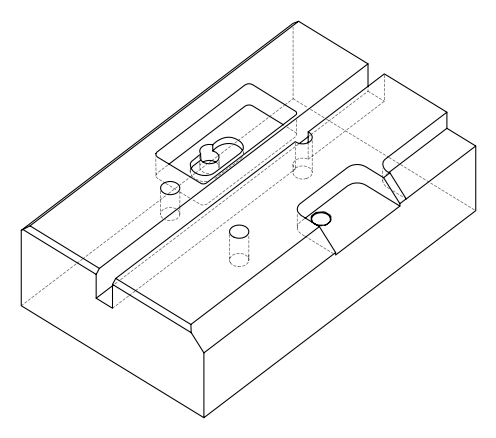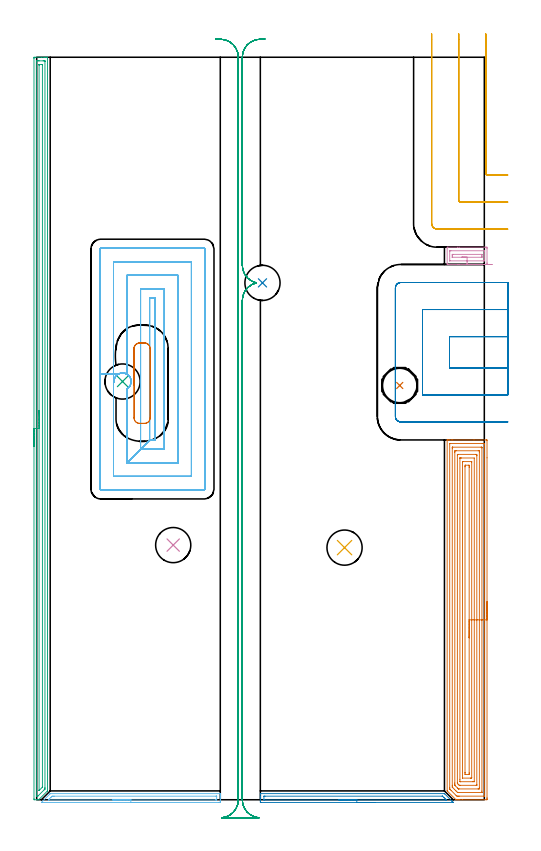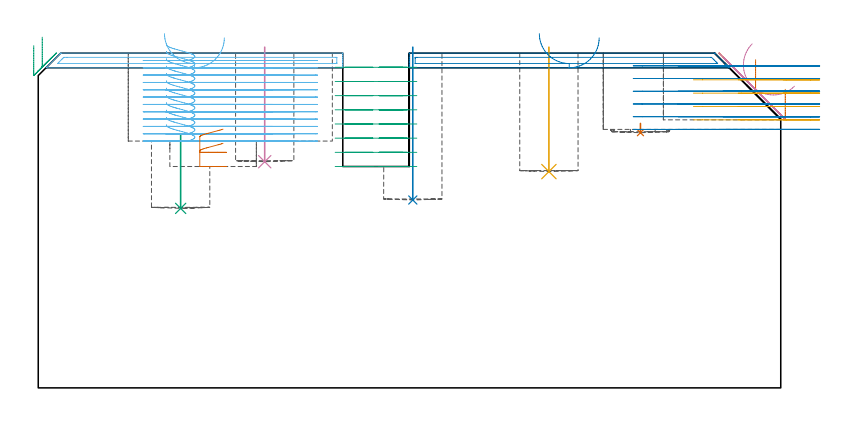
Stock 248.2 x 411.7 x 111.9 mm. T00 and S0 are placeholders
(PLAN: 15 operations, 4 tool changes, 89.7 min)
(1 INDEXABLE_INSERT_DRILL_BLIND_HOLE_FROM_SOLID | STEP1POCKET | NXT0302_010 | 0.02 min | 7864 mm3)
(2 INDEXABLE_INSERT_DRILL_BLIND_HOLE_FROM_SOLID_1 | STEP1POCKET_1 | NXT0302_010 | 0.21 min | 14572 mm3)
(3 INDEXABLE_INSERT_DRILL_BLIND_HOLE_FROM_SOLID_2 | STEP1POCKET_2 | NXT0302_010 | 0.11 min | 15408 mm3)
(4 INDEXABLE_INSERT_DRILL_BLIND_HOLE_FROM_SOLID_3 | STEP1POCKET_3 | NXT0302_010 | 0.15 min | 10755 mm3)
(5 INDEXABLE_INSERT_DRILL_BLIND_HOLE_FROM_SOLID_4 | STEP1POCKET_4 | NXT0302_010 | 0.17 min | 11741 mm3)
(6 AREA_MILL | FG_CHAMFER_SURFACE | UGT0205_001 | 1.73 min | 1257 mm3)
(7 AREA_MILL_1 | FG_CHAMFER_SURFACE_1 | UGT0205_001 | 13.12 min | 50694 mm3)
(8 AREA_MILL_2 | FG_CHAMFER_SURFACE_2 | UGT0205_001 | 1.86 min | 1287 mm3)
(9 AREA_MILL_3 | FG_CHAMFER_SURFACE_3 | UGT0205_001 | 10.05 min | 11511 mm3)
(10 AREA_MILL_4 | FG_CHAMFER_SURFACE_4 | UGT0205_001 | 0.93 min | 6292 mm3)
(11 MILL_CORNER_NOTCH_RECTANGULAR | CORNER_NOTCH_RECTANGULAR | UGT0201_094 | Follow Part, ap 5, ae 75% | 3.98 min | 89269 mm3)
(12 MILL_RECTANGULAR_POCKET | POCKET_RECTANGULAR_STRAIGHT | NXT0201_013 | Follow Part, ap 2.5, ae 75% | 34.26 min | 279262 mm3)
(13 MILL_RECTANGULAR_POCKET_1 | POCKET_RECTANGULAR_STRAIGHT_1 | UGT0201_094 | Follow Part, ap 5, ae 75% | 0.67 min | 12741 mm3)
(14 MILL_SLOT | SLOT_PARTIAL_RECTANGULAR | UGT0201_094 | Follow Part, ap 5, ae 75% | 7.59 min | 133775 mm3)
(15 MILL_RECTANGULAR_SLOT | SLOT_RECTANGULAR | UGT0201_094 | Follow Part, ap 5, ae 75% | 14.81 min | 341583 mm3)
(TOOL NXT0302_010 | Index. Insert Drill 19.5mm [880-D1950L25-05] | D19.5 PA176 FL98 Z2)
(TOOL UGT0205_001 | Chamfer Mill 20 x 3 x 45 deg. | D20 FL50 Z2)
(TOOL UGT0201_094 | End mill 20 mm | D20 FL38 Z4)
(TOOL NXT0201_013 | ENDMILL 10mm | D10 FL30 Z4)
(OP 1 INDEXABLE_INSERT_DRILL_BLIND_HOLE_FROM_SOLID)
G17 G21 G94 G90
T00 M6
G54
G17 G0 G90 X201.3 Y229.7 S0 M3
G43 Z121.9 H1
G94 G81 G98 Z85.3 F250. R88.4
G80
M5
M2
(OP 2 INDEXABLE_INSERT_DRILL_BLIND_HOLE_FROM_SOLID_1)
G17 G21 G94 G90
T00 M6
G54
G17 G0 G90 X125.2 Y286.6 S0 M3
G43 Z121.9 H1
G94 G81 G98 Z62.8 F250. R113.9
G80
M5
M2
(OP 3 INDEXABLE_INSERT_DRILL_BLIND_HOLE_FROM_SOLID_2)
G17 G21 G94 G90
T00 M6
G54
G17 G0 G90 X47.6 Y231.9 S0 M3
G43 Z121.9 H1
G94 G81 G98 Z60. F250. R84.5
G80
M5
M2
(OP 4 INDEXABLE_INSERT_DRILL_BLIND_HOLE_FROM_SOLID_3)
G17 G21 G94 G90
T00 M6
G54
G17 G0 G90 X75.7 Y141.2 S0 M3
G43 Z121.9 H1
G94 G81 G98 Z75.6 F250. R113.9
G80
M5
M2
(OP 5 INDEXABLE_INSERT_DRILL_BLIND_HOLE_FROM_SOLID_4)
G17 G21 G94 G90
T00 M6
G54
G17 G0 G90 X170.7 Y139.8 S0 M3
G43 Z121.9 H1
G94 G81 G98 Z72.3 F250. R113.9
G80
M5
M2
(OP 6 AREA_MILL)
G17 G21 G94 G90
T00 M6
G54
G17 G0 G90 X62.2 Y-1.5 S1061 M3
G43 Z121.9 H0
Z117.
G94 G1 X62.162 Z116.128 F250.
X62.048 Z115.263
X61.859 Z114.412
X61.597 Z113.58
X61.263 Z112.774
X60.86 Z112.
X60.392 Z111.264
X59.86 Z110.572
X59.271 Z109.929
X58.628 Z109.34
X57.936 Z108.808
X57.2 Z108.34
X56.426 Z107.937
X55.62 Z107.603
X54.788 Z107.341
X53.936 Z107.152
X53.072 Z107.038
X52.2 Z107.
X2.68
X2.619 Y-1.492 Z107.005
X2.703 Y-1.396 Z107.102
X7.264 Y3.164 Z111.664
X7.447 Y3.346 Z111.842
X7.505 Y3.396 Z111.889
X7.643 Y3.4 Z111.9
X101.658
X101.79 Y3.397 Z111.888
X101.797 Y3.314 Z111.806
X101.8 Y3.224 Z111.722
Y2.57 Z111.069
Y1.937 Z110.436
Y1.384 Z109.88
Y1.108 Z109.605
Y0.515 Z109.012
Y0.239 Z108.737
Y-0.354 Z108.141
Y-0.926 Z107.569
X101.795 Y-1.223 Z107.272
X101.79 Y-1.493 Z107.002
X101.495 Y-1.497 Z107.001
X101.213 Y-1.5 Z107.
X52.2
Y-0.086 Z108.414
X6.752 Y-0.085 Z108.415
X6.475 Y-0.084 Z108.416
X6.473 Y-0.083 Z108.417
X6.472 Y-0.081 Z108.419
X6.481 Y-0.071 Z108.429
X6.752 Y0.202 Z108.702
X6.91 Y0.361 Z108.861
X7.79 Y1.241 Z109.741
X7.935 Y1.384 Z109.884
X8.232 Y1.679 Z110.179
X8.534 Y1.977 Z110.477
X8.813 Y1.981 Z110.481
X9.425 Y1.985 Z110.485
X9.7
X99.431
X99.708 Y1.983 Z110.483
X99.769 Y1.979 Z110.479
X99.791 Y1.976 Z110.476
X99.793 Y1.965 Z110.465
X99.798 Y1.895 Z110.395
X99.799 Y0.156 Z108.656
X99.796 Y0.035 Z108.535
X99.79 Y-0.06 Z108.44
X99.787 Y-0.08 Z108.42
X99.776 Y-0.082 Z108.418
X99.739 Y-0.083 Z108.417
X99.431 Y-0.085 Z108.415
X99.156 Y-0.086 Z108.414
X52.2
X51.328 Z108.452
X50.464 Z108.566
X49.612 Z108.755
X48.78 Z109.017
X47.974 Z109.351
X47.2 Z109.754
X46.464 Z110.223
X45.772 Z110.754
X45.129 Z111.343
X44.54 Z111.986
X44.008 Z112.678
X43.54 Z113.414
X43.137 Z114.188
X42.803 Z114.994
X42.541 Z115.826
X42.352 Z116.678
X42.238 Z117.543
X42.2 Z118.414
G0 Z121.9
M5
M2
(OP 7 AREA_MILL_1)
G17 G21 G94 G90
T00 M6
G54
G17 G0 G90 X249.7 Y109.75 S1061 M3
G43 Z121.9 H0
Z99.8
G94 G1 Y109.712 Z98.928 F250.
Y109.598 Z98.063
Y109.409 Z97.212
Y109.147 Z96.38
Y108.813 Z95.574
Y108.41 Z94.8
Y107.942 Z94.064
Y107.41 Z93.372
Y106.821 Z92.729
Y106.178 Z92.14
Y105.486 Z91.608
Y104.75 Z91.14
Y103.976 Z90.737
Y103.17 Z90.403
Y102.338 Z90.141
Y101.487 Z89.952
Y100.622 Z89.838
Y99.75 Z89.8
Y1.039
X249.699 Y0.615 Z89.801
X249.695 Y0.151 Z89.803
X249.692 Y0.009 Z89.806
X249.237 Y0. Z90.26
X236.003 Z103.491
X234.571 Z104.926
X234.239 Z105.257
X233.574 Z105.925
X233.138 Z106.361
X232.498 Y0.01 Z107.001
X232.474 Y0.03 Z107.025
X232.332 Y0.168 Z107.167
X227.812 Y4.688 Z111.688
X227.604 Y4.905 Z111.889
X227.6 Y5.08 Z111.9
Y199.332
X227.603 Y199.493 Z111.888
X227.608 Y199.5 Z111.882
X227.948 Z111.551
X228.281 Z111.218
X228.945 Z110.55
X230.159 Z109.337
X230.71 Z108.785
X242.483 Z97.015
X249.237 Z90.26
X249.515 Y199.497 Z89.983
X249.692 Y199.49 Z89.806
X249.699 Y199.311 Z89.799
X249.7 Y189.591 Z89.8
Y99.75
X248.286 Z91.214
X248.285 Y2.092 Z91.215
X248.284 Y2.041 Z91.216
X248.282 Y2.017 Z91.218
X248.28 Y2.012 Z91.22
X248.264 Y2.009 Z91.236
X247.867 Y2.001 Z91.633
X234.239 Y2. Z105.261
X233.752 Y2.001 Z105.748
X233.356 Y2.005 Z106.144
X232.963 Y2.01 Z106.537
X232.551 Y2.401 Z106.949
X229.827 Y5.122 Z109.673
X229.405 Y5.546 Z110.095
X229.192 Y5.76 Z110.308
X229.086 Y5.87 Z110.414
X229.035 Y5.927 Z110.465
X229.021 Y5.951 Z110.479
X229.02 Y5.973 Z110.48
X229.014 Y6.796 Z110.486
Y6.866
X229.015 Y197.408 Z110.485
X229.016 Y197.459 Z110.484
X229.018 Y197.483 Z110.482
X229.02 Y197.488 Z110.48
X229.036 Y197.491 Z110.464
X229.433 Y197.499 Z110.067
X247.077 Y197.5 Z92.423
X247.473 Y197.499 Z92.027
X247.962 Y197.497 Z91.538
X248.18 Y197.49 Z91.32
X248.279 Y197.474 Z91.221
X248.285 Y197.17 Z91.215
Y197.099
X248.286 Y99.75 Z91.214
X246.872 Z92.628
X246.871 Y4.796 Z92.629
X246.869 Y4.187 Z92.631
X246.866 Y4.046 Z92.634
X246.865 Y4.018 Z92.635
X246.836 Y4.01 Z92.664
X246.772 Y4.003 Z92.728
X246.59 Y4.001 Z92.91
X234.239 Y4. Z105.261
X233.54 Y4.002 Z105.96
X233.449 Y4.006 Z106.051
X233.405 Y4.01 Z106.095
X233.356 Y4.052 Z106.144
X233.214 Y4.187 Z106.286
X232.474 Y4.925 Z107.026
X231.592 Y5.807 Z107.908
X230.71 Y6.69 Z108.79
X230.535 Y6.866 Z108.965
X230.476 Y6.932 Z109.024
X230.435 Y6.978 Z109.065
X230.434 Y7.01 Z109.066
X230.431 Y7.149 Z109.069
X230.429 Y7.76 Z109.071
X230.428 Y8.044 Z109.072
X230.429 Y194.704 Z109.071
X230.431 Y195.313 Z109.069
X230.434 Y195.454 Z109.066
X230.435 Y195.482 Z109.065
X230.464 Y195.49 Z109.036
X230.528 Y195.497 Z108.972
X230.71 Y195.499 Z108.79
X246.407 Z93.093
X246.59 Y195.495 Z92.91
X246.775 Y195.49 Z92.725
X246.865 Y195.475 Z92.635
X246.868 Y195.407 Z92.632
X246.87 Y195.313 Z92.63
X246.871 Y195.029 Z92.629
X246.872 Y99.75 Z92.628
X245.457 Z94.043
Y6.866
X245.454 Y6.23 Z94.046
X245.451 Y6.024 Z94.049
X245.254 Y6.01 Z94.246
X244.826 Y6. Z94.674
X244.8 Z94.701
X234.212 Z105.288
X233.998 Y6.005 Z105.502
X233.892 Y6.01 Z105.608
X233.828 Y6.033 Z105.672
X233.724 Y6.132 Z105.776
X233.356 Y6.493 Z106.144
X232.09 Y7.76 Z107.41
X231.96 Y7.894 Z107.54
X231.86 Y8.001 Z107.64
X231.85 Y8.08 Z107.65
X231.844 Y8.397 Z107.656
X231.843 Y8.653 Z107.657
Y9.292
Y192.634
X231.846 Y193.27 Z107.654
X231.85 Y193.476 Z107.65
X232.046 Y193.49 Z107.454
X232.474 Y193.5 Z107.026
X232.501 Z106.999
X244.852 Z94.648
X245.258 Y193.493 Z94.242
X245.451 Y193.487 Z94.049
X245.453 Y193.376 Z94.047
X245.457 Y192.888 Z94.043
Y99.75
X244.043 Z95.457
Y8.451
X244.042 Y8.25 Z95.458
X244.039 Y8.115 Z95.461
X244.036 Y8.015 Z95.464
X244.023 Y8.01 Z95.477
X243.944 Y8.006 Z95.556
X243.705 Y8.001 Z95.795
X234.883 Y8. Z104.617
X234.561 Y8.003 Z104.939
X234.4 Y8.007 Z105.1
X234.321 Y8.01 Z105.179
X234.239 Y8.071 Z105.261
X233.647 Y8.653 Z105.853
X233.356 Y8.945 Z106.144
X233.285 Y9.022 Z106.215
X233.27 Y9.04 Z106.23
X233.264 Y9.11 Z106.236
X233.26 Y9.244 Z106.24
X233.257 Y9.445 Z106.243
Y9.546
Y191.049
X233.258 Y191.25 Z106.242
X233.261 Y191.385 Z106.239
X233.264 Y191.485 Z106.236
X233.277 Y191.49 Z106.223
X233.356 Y191.494 Z106.144
X233.595 Y191.499 Z105.905
X243.3 Z96.2
X243.944 Y191.492 Z95.556
X244.029 Y191.49 Z95.471
X244.038 Y191.149 Z95.462
X244.042 Y190.948 Z95.458
X244.043 Y190.847 Z95.457
Y190.747
Y99.75
X242.629 Z96.871
Y10.211
X242.628 Y10.097 Z96.872
X242.625 Y10.041 Z96.875
X242.623 Y10.019 Z96.877
X242.606 Y10.007 Z96.894
X242.179 Y10.003 Z97.321
X241.73 Y10. Z97.77
X234.976 Y10.001 Z104.524
X234.861 Y10.003 Z104.639
X234.784 Y10.009 Z104.716
X234.745 Y10.015 Z104.755
X234.722 Y10.038 Z104.778
X234.678 Y10.09 Z104.822
X234.675 Y10.166 Z104.825
X234.672 Y10.287 Z104.828
X234.671 Y11.332 Z104.829
Y189.289
X234.672 Y189.403 Z104.828
X234.675 Y189.459 Z104.825
X234.677 Y189.481 Z104.823
X234.694 Y189.493 Z104.806
X235.121 Y189.497 Z104.379
X235.57 Y189.5 Z103.93
X242.629 Y189.499 Z96.871
Y99.75
X241.215 Z98.285
X241.214 Y12.309 Z98.286
X241.213 Y12.225 Z98.287
X241.208 Y12.032 Z98.292
X240.859 Y12.01 Z98.641
X240.636 Y12.001 Z98.864
X236.141 Z103.359
X236.119 Y12.004 Z103.381
X236.101 Y12.009 Z103.399
X236.092 Y12.041 Z103.408
X236.087 Y12.141 Z103.413
X236.086 Y12.225 Z103.414
Y187.191
X236.087 Y187.275 Z103.413
X236.092 Y187.468 Z103.408
X236.441 Y187.49 Z103.059
X236.664 Y187.499 Z102.836
X241.159 Z98.341
X241.181 Y187.496 Z98.319
X241.199 Y187.491 Z98.301
X241.208 Y187.459 Z98.292
X241.213 Y187.36 Z98.287
X241.214 Y187.275 Z98.286
X241.215 Y99.75 Z98.285
X239.801 Z99.699
X239.8 Y14.904 Z99.7
X239.799 Y14.634 Z99.701
X239.793 Y14.011 Z99.707
X239.543 Y14. Z99.957
X239.532 Z99.968
X237.768 Z101.732
X237.507 Y14.011 Z101.993
X237.502 Y14.28 Z101.998
X237.5 Y14.904 Z102.
Y15.176
Y184.596
X237.501 Y184.866 Z101.999
X237.507 Y185.489 Z101.993
X237.757 Y185.5 Z101.743
X237.768 Z101.732
X239.532 Z99.968
X239.793 Y185.489 Z99.707
X239.798 Y185.22 Z99.702
X239.8 Y184.596 Z99.7
Y184.324
X239.801 Y99.75 Z99.699
Y98.878 Z99.738
Y98.014 Z99.851
Y97.162 Z100.04
Y96.33 Z100.303
Y95.524 Z100.636
Y94.75 Z101.039
Y94.014 Z101.508
Y93.322 Z102.039
Y92.679 Z102.628
Y92.09 Z103.272
Y91.558 Z103.964
Y91.09 Z104.699
Y90.687 Z105.473
Y90.353 Z106.279
Y90.091 Z107.111
Y89.902 Z107.963
Y89.788 Z108.828
Y89.75 Z109.699
G0 Z121.9
M5
M2
(OP 8 AREA_MILL_2)
G17 G21 G94 G90
T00 M6
G54
G17 G0 G90 X187.5 Y-1.5 S1061 M3
G43 Z121.9 H0
Z117.
G94 G1 X187.462 Z116.128 F250.
X187.348 Z115.263
X187.159 Z114.412
X186.897 Z113.58
X186.563 Z112.774
X186.16 Z112.
X185.692 Z111.264
X185.16 Z110.572
X184.571 Z109.929
X183.928 Z109.34
X183.236 Z108.808
X182.5 Z108.34
X181.726 Z107.937
X180.92 Z107.603
X180.088 Z107.341
X179.236 Z107.152
X178.372 Z107.038
X177.5 Z107.
X124.566
X124.285 Y-1.497 Z107.001
X124.01 Y-1.493 Z107.002
X124. Y-1.223 Z107.272
Y-0.907 Z107.588
Y-0.354 Z108.14
Y0.278 Z108.776
Y0.515 Z109.012
Y1.148 Z109.644
Y1.384 Z109.88
Y1.858 Z110.357
Y3.249 Z111.747
X124.003 Y3.326 Z111.819
X124.01 Y3.397 Z111.889
X124.121 Y3.4 Z111.9
X225.986
X226.095 Y3.396 Z111.889
X226.141 Y3.358 Z111.853
X226.291 Y3.21 Z111.709
X229.856 Y-0.354 Z108.142
X229.989 Y-0.488 Z108.01
X230.151 Y-0.65 Z107.848
X230.29 Y-0.788 Z107.708
X230.434 Y-0.933 Z107.565
X230.576 Y-1.075 Z107.423
X230.725 Y-1.223 Z107.273
X230.879 Y-1.379 Z107.118
X230.986 Y-1.491 Z107.005
X230.937 Y-1.497 Z107.003
X230.879 Y-1.499 Z107.001
X230.755 Y-1.5 Z107.
X177.5
Y-0.086 Z108.414
X126.345 Y-0.085 Z108.415
X126.068 Y-0.083 Z108.417
X126.023 Y-0.079 Z108.421
X126.009 Y-0.076 Z108.424
X126.007 Y-0.069 Z108.431
X126.001 Y-0.018 Z108.482
X126. Y1.722 Z110.222
X126.002 Y1.834 Z110.334
X126.006 Y1.924 Z110.424
X126.01 Y1.978 Z110.478
X126.039 Y1.979 Z110.479
X126.345 Y1.983 Z110.483
X126.62 Y1.985 Z110.485
X224.788
X224.942 Y1.984 Z110.484
X225.018 Y1.981 Z110.481
X225.053 Y1.979 Z110.479
X225.096 Y1.944 Z110.444
X225.664 Y1.384 Z109.884
X225.986 Y1.065 Z109.565
X226.534 Y0.515 Z109.015
X226.875 Y0.173 Z108.673
X227.103 Y-0.064 Z108.436
X227.114 Y-0.08 Z108.42
X227.093 Y-0.081 Z108.419
X227.021 Y-0.084 Z108.416
X226.875 Y-0.085 Z108.415
X226.601 Y-0.086 Z108.414
X177.5
X176.628 Z108.452
X175.764 Z108.566
X174.912 Z108.755
X174.08 Z109.017
X173.274 Z109.351
X172.5 Z109.754
X171.764 Z110.223
X171.072 Z110.754
X170.429 Z111.343
X169.84 Z111.986
X169.308 Z112.678
X168.84 Z113.414
X168.437 Z114.188
X168.103 Z114.994
X167.841 Z115.826
X167.652 Z116.678
X167.538 Z117.543
X167.5 Z118.414
G0 Z121.9
M5
M2
(OP 9 AREA_MILL_3)
G17 G21 G94 G90
T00 M6
G54
G17 G0 G90 X-1.5 Y195.85 S1061 M3
G43 Z121.9 H0
Z114.4
G94 G1 Y195.888 Z113.528 F250.
Y196.002 Z112.664
Y196.191 Z111.812
Y196.453 Z110.98
Y196.787 Z110.174
Y197.19 Z109.4
Y197.658 Z108.664
Y198.19 Z107.972
Y198.779 Z107.329
Y199.422 Z106.74
Y200.114 Z106.208
Y200.85 Z105.74
Y201.624 Z105.337
Y202.43 Z105.003
Y203.262 Z104.741
Y204.114 Z104.552
Y204.978 Z104.438
Y205.85 Z104.4
X-1.499 Y411.07 Z104.401
X-1.494 Y411.686 Z104.404
X-1.492 Y411.693 Z104.406
X-0.878 Y411.7 Z105.019
X2.697 Z108.592
X4.119 Z110.015
X4.484 Z110.379
X5.215 Z111.115
X5.491 Z111.391
X5.931 Y411.693 Z111.823
X6.004 Y411.69 Z111.895
X6. Y411.522 Z111.9
Y5.101
X5.998 Y4.906 Z111.887
X5.87 Y4.769 Z111.769
X1.207 Y0.107 Z107.106
X1.131 Y0.034 Z107.03
X1.091 Y0.002 Z106.988
X0.808 Y0. Z106.707
X0.016 Z105.91
X-1.243 Z104.654
X-1.491 Y0.002 Z104.405
X-1.5 Y0.494 Z104.4
Y205.85
X-0.086 Z105.814
X-0.085 Y409.383 Z105.815
X-0.083 Y409.485 Z105.817
X-0.079 Y409.679 Z105.821
X0.016 Y409.69 Z105.916
X0.494 Y409.698 Z106.394
X0.91 Y409.699 Z106.81
X1.385 Y409.7 Z107.285
X3.59 Z109.49
X4.066 Z109.966
X4.484 Y409.696 Z110.384
X4.543 Y409.694 Z110.443
X4.574 Y409.691 Z110.474
X4.579 Y409.586 Z110.479
X4.584 Y409.383 Z110.484
X4.585 Y409.282 Z110.485
Y6.788
X4.58 Y5.995 Z110.48
X4.579 Y5.949 Z110.479
X4.559 Y5.92 Z110.459
X4.484 Y5.84 Z110.384
X4.117 Y5.468 Z110.017
X0.989 Y2.339 Z106.889
X0.91 Y2.262 Z106.81
X0.662 Y2.024 Z106.562
X0.425 Y2.009 Z106.325
X0.016 Y2.005 Z105.916
X-0.043 Y2.006 Z105.857
X-0.074 Y2.009 Z105.826
X-0.079 Y2.114 Z105.821
X-0.084 Y2.317 Z105.816
X-0.085 Y2.418 Z105.815
X-0.086 Y205.85 Z105.814
X1.328 Z107.228
X1.329 Y407.074 Z107.229
X1.33 Y407.493 Z107.23
X1.331 Y407.612 Z107.231
X1.334 Y407.67 Z107.234
X1.337 Y407.69 Z107.237
X1.39 Y407.693 Z107.29
X1.598 Y407.699 Z107.498
X2.903 Z108.803
X3.041 Y407.696 Z108.941
X3.15 Y407.69 Z109.05
X3.166 Y407.685 Z109.066
X3.168 Y407.678 Z109.068
X3.17 Y407.651 Z109.07
X3.171 Y407.493 Z109.071
Y7.309
X3.169 Y7.099 Z109.069
X3.165 Y6.996 Z109.065
X3.163 Y6.974 Z109.063
X3.143 Y6.95 Z109.043
X3.089 Y6.889 Z108.989
X1.552 Y5.352 Z107.452
X1.372 Y5.174 Z107.272
X1.339 Y5.144 Z107.239
X1.334 Y5.142 Z107.234
X1.332 Y5.143 Z107.232
X1.33 Y5.173 Z107.23
X1.328 Y5.387 Z107.228
Y205.85
Y206.722 Z107.266
Y207.586 Z107.38
Y208.438 Z107.569
Y209.27 Z107.832
Y210.076 Z108.165
Y210.85 Z108.568
Y211.586 Z109.037
Y212.278 Z109.568
Y212.921 Z110.157
Y213.51 Z110.801
Y214.042 Z111.493
Y214.51 Z112.228
Y214.913 Z113.002
Y215.247 Z113.808
Y215.509 Z114.64
Y215.698 Z115.492
Y215.812 Z116.357
Y215.85 Z117.228
G0 Z121.9
M5
M2
(OP 10 AREA_MILL_4)
G17 G21 G94 G90
T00 M6
G54
G17 G0 G90 X252.792 Y296.8 S1061 M3
G43 Z121.9 H0
Z100.845
G94 G1 X252.149 Z100.255 F250.
X251.457 Z99.724
X250.721 Z99.256
X249.947 Z98.853
X249.141 Z98.519
X248.309 Z98.257
X247.458 Z98.068
X246.593 Z97.954
X245.721 Z97.916
X244.85 Z97.954
X243.985 Z98.068
X243.133 Z98.257
X242.301 Z98.519
X241.495 Z98.853
X240.721 Z99.256
X239.985 Z99.724
X239.293 Z100.255
X238.65 Z100.845
X234.239 Z105.255
X233.419 Z106.081
X228.03 Z111.47
X227.607 Y296.81 Z111.893
X227.6 Y297.208 Z111.9
Y305.992
X227.607 Y306.39 Z111.893
X228.03 Y306.4 Z111.47
X233.419 Z106.081
X234.239 Z105.255
X248.827 Z90.668
X249.237 Y306.398 Z90.258
X249.69 Y306.394 Z89.805
X249.698 Y305.992 Z89.802
X249.7 Y305.531 Z89.8
Y297.626
X249.698 Y297.208 Z89.802
X249.69 Y296.806 Z89.805
X249.237 Y296.8 Z90.258
X238.65 Z100.845
X238.652 Y297.206 Z100.848
Y297.207
X238.65 Y298.8 Z100.85
X229.055 Y298.801 Z110.445
X229.045 Y298.803 Z110.455
X229.021 Y298.814 Z110.479
X229.016 Y298.895 Z110.484
X229.015 Y298.965 Z110.485
Y304.235
X229.017 Y304.336 Z110.483
X229.021 Y304.377 Z110.48
X229.165 Y304.39 Z110.335
X229.496 Y304.399 Z110.004
X229.662 Y304.4 Z109.838
X248.245 Y304.399 Z91.255
X248.255 Y304.397 Z91.245
X248.279 Y304.386 Z91.221
X248.284 Y304.305 Z91.216
X248.286 Y304.235 Z91.214
X248.285 Y298.965 Z91.215
X248.283 Y298.864 Z91.217
X248.28 Y298.823 Z91.22
X248.135 Y298.81 Z91.365
X247.804 Y298.801 Z91.696
X247.638 Y298.8 Z91.862
X238.65 Z100.85
Y300.8
X230.631 Z108.869
X230.507 Y300.802 Z108.993
X230.445 Y300.806 Z109.055
X230.435 Y300.81 Z109.065
X230.432 Y300.814 Z109.068
X230.43 Y300.831 Z109.07
X230.429 Y300.875 Z109.071
Y301.001
Y301.6
Y301.879
X230.432 Y302.16 Z109.068
X230.435 Y302.345 Z109.065
X230.44 Y302.391 Z109.06
X230.459 Y302.394 Z109.041
X230.509 Y302.396 Z108.991
X230.71 Y302.399 Z108.79
X230.788 Y302.4 Z108.712
X246.669 Z92.831
X246.793 Y302.398 Z92.707
X246.855 Y302.394 Z92.645
X246.865 Y302.39 Z92.635
X246.868 Y302.385 Z92.632
X246.87 Y302.368 Z92.63
X246.871 Y302.325 Z92.629
X246.872 Y302.198 Z92.628
X246.871 Y301.6 Z92.629
Y301.321
X246.868 Y301.04 Z92.632
X246.865 Y300.854 Z92.635
X246.86 Y300.809 Z92.64
X246.841 Y300.806 Z92.659
X246.791 Y300.804 Z92.709
X246.59 Y300.8 Z92.91
X246.512 Z92.988
X238.65 Z100.85
X238.061 Z101.493
X237.53 Z102.185
X237.061 Z102.921
X236.658 Z103.695
X236.324 Z104.501
X236.062 Z105.333
X235.873 Z106.185
X235.759 Z107.05
X235.721 Z107.921
X235.759 Z108.793
X235.873 Z109.658
X236.062 Z110.509
X236.324 Z111.341
X236.658 Z112.147
X237.061 Z112.921
X237.53 Z113.657
X238.061 Z114.349
X238.65 Z114.992
G0 Z121.9
M5
M2
(OP 11 MILL_CORNER_NOTCH_RECTANGULAR)
G17 G21 G94 G90
T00 M6
G54
G17 G0 G90 X249. Y424.668 S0 M3
G43 Z121.9 H0
Z107.44
G94 G1 Y421.668 F250.
Y347.395 F500.
G3 X249.995 Y346.4 R1.
G1 X258.2
X261.2 F250.
G0 Z121.9
X234. Y424.7
Z107.44
G1 Y421.7
Y332.395 F500.
G3 X234.995 Y331.4 R1.
G1 X258.2
X261.2 F250.
G0 Z121.9
X219. Y424.7
Z107.44
G1 Y421.7
Y319.5 F500.
G3 X222.1 Y316.4 R3.1
G1 X258.2
X261.2 F250.
G0 Z121.9
X249. Y424.668
Z102.98
G1 Y421.668
Y347.395 F500.
G3 X249.995 Y346.4 R1.
G1 X258.2
X261.2 F250.
G0 Z121.9
X234. Y424.7
Z102.98
G1 Y421.7
Y332.395 F500.
G3 X234.995 Y331.4 R1.
G1 X258.2
X261.2 F250.
G0 Z121.9
X219. Y424.7
Z102.98
G1 Y421.7
Y319.5 F500.
G3 X222.1 Y316.4 R3.1
G1 X258.2
X261.2 F250.
G0 Z121.9
X249. Y424.668
Z98.52
G1 Y421.668
Y347.395 F500.
G3 X249.995 Y346.4 R1.
G1 X258.2
X261.2 F250.
G0 Z121.9
X234. Y424.7
Z98.52
G1 Y421.7
Y332.395 F500.
G3 X234.995 Y331.4 R1.
G1 X258.2
X261.2 F250.
G0 Z121.9
X219. Y424.7
Z98.52
G1 Y421.7
Y319.5 F500.
G3 X222.1 Y316.4 R3.1
G1 X258.2
X261.2 F250.
G0 Z121.9
X249. Y424.668
Z94.06
G1 Y421.668
Y347.395 F500.
G3 X249.995 Y346.4 R1.
G1 X258.2
X261.2 F250.
G0 Z121.9
X234. Y424.7
Z94.06
G1 Y421.7
Y332.395 F500.
G3 X234.995 Y331.4 R1.
G1 X258.2
X261.2 F250.
G0 Z121.9
X219. Y424.7
Z94.06
G1 Y421.7
Y319.5 F500.
G3 X222.1 Y316.4 R3.1
G1 X258.2
X261.2 F250.
G0 Z121.9
X249. Y424.668
Z89.6
G1 Y421.668
Y347.395 F500.
G3 X249.995 Y346.4 R1.
G1 X258.2
X261.2 F250.
G0 Z121.9
X234. Y424.7
Z89.6
G1 Y421.7
Y332.395 F500.
G3 X234.995 Y331.4 R1.
G1 X258.2
X261.2 F250.
G0 Z121.9
X219. Y424.7
Z89.6
G1 Y421.7
Y319.5 F500.
G3 X222.1 Y316.4 R3.1
G1 X258.2
X261.2 F250.
G0 Z121.9
M5
M2
(OP 12 MILL_RECTANGULAR_POCKET)
G17 G21 G94 G90
T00 M6
G54
G17 G0 G90 X42.9 Y231.291 S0 M3
G43 Z121.9 H0
Z114.9
G94 G1 X42.849 Y231.862 Z114.746 F250.
X42.911 Y232.658 Z114.532
X43.105 Y233.433 Z114.318
X43.425 Y234.165 Z114.104
X43.863 Y234.833 Z113.89
X44.405 Y235.419 Z113.676
X45.038 Y235.906 Z113.462
X45.308 Y236.056 Z113.38
X45.579 Y236.205 Z113.297
X46.388 Y236.496 Z113.066
X47.236 Y236.638 Z112.836
X48.096 Y236.625 Z112.605
X48.94 Y236.458 Z112.375
X49.74 Y236.141 Z112.145
X50.47 Y235.687 Z111.914
X51.107 Y235.109 Z111.684
X51.301 Y234.868 Z111.601
X51.642 Y234.391 Z111.444
X51.681 Y234.327 Z111.424
X51.838 Y234.06 Z111.341
X52.154 Y233.256 Z111.109
X52.321 Y232.409 Z110.878
X52.334 Y231.545 Z110.646
X52.192 Y230.693 Z110.415
X51.9 Y229.881 Z110.184
X51.467 Y229.133 Z109.952
X51.272 Y228.892 Z109.869
X51.076 Y228.654 Z109.786
X50.735 Y228.326 Z109.659
X50.363 Y228.033 Z109.533
X50.1 Y227.871 Z109.45
Y186.8 F500.
X62.6 Y199.3
X65.8
Y278.3
X62.6
Y199.3
X57.6 Y194.3
X70.8
Y283.3
X57.6
Y194.3
X50.1 Y186.8
X78.3
Y290.8
X50.1
Y235.928
G3 X45.308 Y236.056 R4.76
X45.092 Y235.928 R4.768
G1 X42.6
Y179.3
X85.8
Y298.3
X42.6
Y235.928
X35.1
Y172.3
G3 X35.6 Y171.8 R0.5
G1 X92.8
G3 X93.3 Y172.3 R0.5
G1 Y305.3
G3 X92.8 Y305.8 R0.5
G1 X35.6
G3 X35.1 Y305.3 R0.5
G1 Y235.928
Y234.928
G0 X42.9 Y231.291 Z112.45
G1 X42.849 Y231.862 Z112.296 F250.
X42.911 Y232.658 Z112.082
X43.105 Y233.433 Z111.868
X43.425 Y234.165 Z111.654
X43.863 Y234.833 Z111.44
X44.405 Y235.419 Z111.226
X45.038 Y235.906 Z111.012
X45.308 Y236.056 Z110.93
X45.579 Y236.205 Z110.847
X46.388 Y236.496 Z110.616
X47.236 Y236.638 Z110.386
X48.096 Y236.625 Z110.155
X48.94 Y236.458 Z109.925
X49.74 Y236.141 Z109.695
X50.47 Y235.687 Z109.464
X51.107 Y235.109 Z109.234
X51.301 Y234.868 Z109.151
X51.642 Y234.391 Z108.994
X51.681 Y234.327 Z108.974
X51.838 Y234.06 Z108.891
X52.154 Y233.256 Z108.659
X52.321 Y232.409 Z108.428
X52.334 Y231.545 Z108.196
X52.192 Y230.693 Z107.965
X51.9 Y229.881 Z107.734
X51.467 Y229.133 Z107.502
X51.272 Y228.892 Z107.419
X51.076 Y228.654 Z107.336
X50.735 Y228.326 Z107.21
X50.363 Y228.033 Z107.083
X50.1 Y227.871 Z107.
Y186.8 F500.
X62.6 Y199.3
X65.8
Y278.3
X62.6
Y199.3
X57.6 Y194.3
X70.8
Y283.3
X57.6
Y194.3
X50.1 Y186.8
X78.3
Y290.8
X50.1
Y235.928
G3 X45.308 Y236.056 R4.76
X45.092 Y235.928 R4.768
G1 X42.6
Y179.3
X85.8
Y298.3
X42.6
Y235.928
X35.1
Y172.3
G3 X35.6 Y171.8 R0.5
G1 X92.8
G3 X93.3 Y172.3 R0.5
G1 Y305.3
G3 X92.8 Y305.8 R0.5
G1 X35.6
G3 X35.1 Y305.3 R0.5
G1 Y235.928
Y234.928
G0 X42.904 Y231.293 Z110.
G1 X42.859 Y231.587 Z109.92 F250.
X42.88 Y232.432 Z109.694
X43.05 Y233.26 Z109.467
X43.362 Y234.045 Z109.241
X43.809 Y234.762 Z109.014
X44.374 Y235.39 Z108.788
X45.041 Y235.908 Z108.562
X45.311 Y236.058 Z108.479
X45.48 Y236.15 Z108.428
X45.655 Y236.228 Z108.376
X45.937 Y236.354 Z108.293
X46.68 Y236.563 Z108.086
X47.448 Y236.649 Z107.88
X48.219 Y236.61 Z107.673
X48.974 Y236.447 Z107.466
X49.693 Y236.165 Z107.259
X50.357 Y235.77 Z107.052
X50.948 Y235.273 Z106.845
X51.302 Y234.867 Z106.7
X51.642 Y234.391 Z106.543
X51.681 Y234.327 Z106.524
X51.948 Y233.825 Z106.371
X52.21 Y233.046 Z106.151
X52.336 Y232.235 Z105.931
X52.322 Y231.414 Z105.711
X52.168 Y230.607 Z105.491
X51.88 Y229.839 Z105.271
X51.464 Y229.13 Z105.051
X51.269 Y228.889 Z104.968
X51.073 Y228.651 Z104.885
X50.705 Y228.3 Z104.749
X50.458 Y228.115 Z104.666
X50.285 Y227.985 Z104.608
X50.1 Y227.871 Z104.55
Y186.8 F500.
X62.6 Y199.3
X65.8
Y278.3
X62.6
Y199.3
X57.6 Y194.3
X70.8
Y283.3
X57.6
Y194.3
X50.1 Y186.8
X78.3
Y290.8
X50.1
Y235.928
G3 X45.655 Y236.228 R4.76
X45.311 Y236.058 R4.758
X45.092 Y235.928 R4.768
G1 X42.6
Y179.3
X85.8
Y298.3
X42.6
Y235.928
X35.1
Y172.3
G3 X35.6 Y171.8 R0.5
G1 X92.8
G3 X93.3 Y172.3 R0.5
G1 Y305.3
G3 X92.8 Y305.8 R0.5
G1 X35.6
G3 X35.1 Y305.3 R0.5
G1 Y235.928
Y234.928
G0 X42.904 Y231.292 Z107.55
G1 X42.859 Y231.578 Z107.472 F250.
X42.879 Y232.425 Z107.246
X43.048 Y233.254 Z107.019
X43.36 Y234.041 Z106.792
X43.807 Y234.76 Z106.565
X44.373 Y235.389 Z106.338
X45.041 Y235.908 Z106.112
X45.311 Y236.058 Z106.029
X45.48 Y236.15 Z105.977
X45.655 Y236.228 Z105.926
X45.937 Y236.354 Z105.843
X46.713 Y236.569 Z105.627
X47.515 Y236.651 Z105.411
X48.319 Y236.596 Z105.196
X49.102 Y236.407 Z104.98
X49.842 Y236.088 Z104.764
X50.518 Y235.65 Z104.548
X51.111 Y235.104 Z104.332
X51.304 Y234.863 Z104.249
X51.642 Y234.391 Z104.094
X51.681 Y234.327 Z104.074
X51.948 Y233.825 Z103.921
X52.21 Y233.046 Z103.701
X52.336 Y232.235 Z103.481
X52.322 Y231.414 Z103.261
X52.168 Y230.607 Z103.041
X51.88 Y229.839 Z102.821
X51.464 Y229.13 Z102.601
X51.269 Y228.889 Z102.518
X51.073 Y228.651 Z102.435
X50.722 Y228.315 Z102.305
X50.476 Y228.128 Z102.222
X50.294 Y227.99 Z102.161
X50.1 Y227.871 Z102.1
Y186.8 F500.
X62.6 Y199.3
X65.8
Y278.3
X62.6
Y199.3
X57.6 Y194.3
X70.8
Y283.3
X57.6
Y194.3
X50.1 Y186.8
X78.3
Y290.8
X50.1
Y235.928
G3 X45.655 Y236.228 R4.76
X45.311 Y236.058 R4.758
X45.092 Y235.928 R4.768
G1 X42.6
Y179.3
X85.8
Y298.3
X42.6
Y235.928
X35.1
Y172.3
G3 X35.6 Y171.8 R0.5
G1 X92.8
G3 X93.3 Y172.3 R0.5
G1 Y305.3
G3 X92.8 Y305.8 R0.5
G1 X35.6
G3 X35.1 Y305.3 R0.5
G1 Y235.928
Y234.928
G0 X42.9 Y231.292 Z105.1
G1 X42.849 Y231.862 Z104.947 F250.
X42.911 Y232.658 Z104.733
X43.105 Y233.433 Z104.519
X43.425 Y234.165 Z104.305
X43.863 Y234.833 Z104.091
X44.405 Y235.419 Z103.877
X45.038 Y235.906 Z103.663
X45.308 Y236.056 Z103.58
X45.478 Y236.15 Z103.528
X45.656 Y236.229 Z103.476
X45.938 Y236.355 Z103.393
X46.714 Y236.569 Z103.177
X47.516 Y236.651 Z102.961
X48.319 Y236.596 Z102.745
X49.102 Y236.407 Z102.53
X49.842 Y236.088 Z102.314
X50.518 Y235.65 Z102.098
X51.111 Y235.104 Z101.882
X51.304 Y234.863 Z101.799
X51.642 Y234.391 Z101.644
X51.681 Y234.327 Z101.624
X51.838 Y234.06 Z101.541
X52.154 Y233.256 Z101.309
X52.321 Y232.409 Z101.078
X52.334 Y231.545 Z100.846
X52.192 Y230.693 Z100.615
X51.9 Y229.881 Z100.384
X51.467 Y229.133 Z100.152
X51.272 Y228.892 Z100.069
X51.082 Y228.662 Z99.989
X50.865 Y228.458 Z99.909
X50.641 Y228.246 Z99.827
X50.363 Y228.033 Z99.733
X50.1 Y227.871 Z99.65
Y186.8 F500.
X62.6 Y199.3
X65.8
Y278.3
X62.6
Y199.3
X57.6 Y194.3
X70.8
Y283.3
X57.6
Y194.3
X50.1 Y186.8
X78.3
Y290.8
X50.1
Y235.928
G3 X45.656 Y236.229 R4.76
X45.308 Y236.056 R4.76
X45.091 Y235.928 R4.768
G1 X42.6
Y179.3
X85.8
Y298.3
X42.6
Y235.928
X35.1
Y172.3
G3 X35.6 Y171.8 R0.5
G1 X92.8
G3 X93.3 Y172.3 R0.5
G1 Y305.3
G3 X92.8 Y305.8 R0.5
G1 X35.6
G3 X35.1 Y305.3 R0.5
G1 Y235.928
Y234.928
G0 X42.9 Y231.291 Z102.65
G1 X42.849 Y231.862 Z102.496 F250.
X42.911 Y232.658 Z102.282
X43.105 Y233.433 Z102.068
X43.425 Y234.165 Z101.854
X43.863 Y234.833 Z101.64
X44.405 Y235.419 Z101.426
X45.038 Y235.906 Z101.212
X45.308 Y236.056 Z101.13
X45.579 Y236.205 Z101.047
X46.388 Y236.496 Z100.816
X47.236 Y236.638 Z100.586
X48.096 Y236.625 Z100.356
X48.94 Y236.458 Z100.125
X49.74 Y236.141 Z99.895
X50.47 Y235.687 Z99.664
X51.107 Y235.109 Z99.434
X51.301 Y234.868 Z99.351
X51.642 Y234.391 Z99.194
X51.681 Y234.327 Z99.174
X51.838 Y234.06 Z99.091
X52.154 Y233.256 Z98.859
X52.321 Y232.409 Z98.628
X52.334 Y231.545 Z98.396
X52.192 Y230.693 Z98.165
X51.9 Y229.881 Z97.934
X51.467 Y229.133 Z97.702
X51.272 Y228.892 Z97.619
X51.076 Y228.654 Z97.536
X50.735 Y228.326 Z97.41
X50.363 Y228.033 Z97.283
X50.1 Y227.871 Z97.2
Y186.8 F500.
X62.6 Y199.3
X65.8
Y278.3
X62.6
Y199.3
X57.6 Y194.3
X70.8
Y283.3
X57.6
Y194.3
X50.1 Y186.8
X78.3
Y290.8
X50.1
Y235.928
G3 X45.308 Y236.056 R4.76
X45.092 Y235.928 R4.768
G1 X42.6
Y179.3
X85.8
Y298.3
X42.6
Y235.928
X35.1
Y172.3
G3 X35.6 Y171.8 R0.5
G1 X92.8
G3 X93.3 Y172.3 R0.5
G1 Y305.3
G3 X92.8 Y305.8 R0.5
G1 X35.6
G3 X35.1 Y305.3 R0.5
G1 Y235.928
Y234.928
G0 X42.9 Y231.291 Z100.2
G1 X42.849 Y231.862 Z100.046 F250.
X42.911 Y232.658 Z99.832
X43.105 Y233.433 Z99.618
X43.425 Y234.165 Z99.404
X43.863 Y234.833 Z99.19
X44.405 Y235.419 Z98.976
X45.038 Y235.906 Z98.762
X45.308 Y236.056 Z98.68
X45.579 Y236.205 Z98.597
X46.388 Y236.496 Z98.366
X47.236 Y236.638 Z98.136
X48.096 Y236.625 Z97.906
X48.94 Y236.458 Z97.675
X49.74 Y236.141 Z97.445
X50.47 Y235.687 Z97.214
X51.107 Y235.109 Z96.984
X51.301 Y234.868 Z96.901
X51.642 Y234.391 Z96.744
X51.681 Y234.327 Z96.724
X51.838 Y234.06 Z96.641
X52.154 Y233.256 Z96.409
X52.321 Y232.409 Z96.178
X52.334 Y231.545 Z95.946
X52.192 Y230.693 Z95.715
X51.9 Y229.881 Z95.484
X51.467 Y229.133 Z95.252
X51.272 Y228.892 Z95.169
X51.076 Y228.654 Z95.086
X50.735 Y228.326 Z94.96
X50.363 Y228.033 Z94.833
X50.1 Y227.871 Z94.75
Y186.8 F500.
X62.6 Y199.3
X65.8
Y278.3
X62.6
Y199.3
X57.6 Y194.3
X70.8
Y283.3
X57.6
Y194.3
X50.1 Y186.8
X78.3
Y290.8
X50.1
Y235.928
G3 X45.308 Y236.056 R4.76
X45.092 Y235.928 R4.768
G1 X42.6
Y179.3
X85.8
Y298.3
X42.6
Y235.928
X35.1
Y172.3
G3 X35.6 Y171.8 R0.5
G1 X92.8
G3 X93.3 Y172.3 R0.5
G1 Y305.3
G3 X92.8 Y305.8 R0.5
G1 X35.6
G3 X35.1 Y305.3 R0.5
G1 Y235.928
Y234.928
G0 X42.898 Y231.293 Z97.75
G1 X42.86 Y231.569 Z97.675 F250.
X42.861 Y232.221 Z97.501
X42.902 Y232.528 Z97.418
X42.943 Y232.834 Z97.335
X43.15 Y233.559 Z97.133
X43.468 Y234.242 Z96.931
X43.89 Y234.867 Z96.729
X44.404 Y235.418 Z96.527
X44.999 Y235.881 Z96.325
X45.267 Y236.034 Z96.242
X45.536 Y236.185 Z96.16
X45.753 Y236.281 Z96.096
X46.044 Y236.382 Z96.013
X46.336 Y236.483 Z95.931
X47.183 Y236.634 Z95.7
X48.043 Y236.63 Z95.47
X48.889 Y236.472 Z95.239
X49.693 Y236.165 Z95.009
X50.428 Y235.718 Z94.778
X51.071 Y235.147 Z94.548
X51.3 Y234.868 Z94.451
X51.643 Y234.389 Z94.293
X51.681 Y234.327 Z94.274
X51.838 Y234.06 Z94.191
X52.154 Y233.256 Z93.959
X52.321 Y232.409 Z93.728
X52.334 Y231.545 Z93.496
X52.192 Y230.693 Z93.265
X51.9 Y229.881 Z93.034
X51.467 Y229.133 Z92.802
X51.272 Y228.892 Z92.719
X51.076 Y228.654 Z92.636
X50.735 Y228.326 Z92.51
X50.363 Y228.033 Z92.383
X50.1 Y227.871 Z92.3
Y186.8 F500.
X62.6 Y199.3
X65.8
Y278.3
X62.6
Y199.3
X57.6 Y194.3
X70.8
Y283.3
X57.6
Y194.3
X50.1 Y186.8
X78.3
Y290.8
X50.1
Y235.928
G3 X46.044 Y236.382 R4.76
X45.267 Y236.034 R4.758
X45.092 Y235.928 R4.768
G1 X42.6
Y179.3
X85.8
Y298.3
X42.6
Y235.928
X35.1
Y172.3
G3 X35.6 Y171.8 R0.5
G1 X92.8
G3 X93.3 Y172.3 R0.5
G1 Y305.3
G3 X92.8 Y305.8 R0.5
G1 X35.6
G3 X35.1 Y305.3 R0.5
G1 Y235.928
Y234.928
G0 X42.898 Y231.293 Z95.3
G1 X42.86 Y231.569 Z95.225 F250.
X42.861 Y232.221 Z95.05
X42.902 Y232.528 Z94.968
X42.943 Y232.834 Z94.885
X43.15 Y233.559 Z94.683
X43.468 Y234.242 Z94.481
X43.89 Y234.867 Z94.279
X44.404 Y235.418 Z94.077
X44.999 Y235.881 Z93.875
X45.267 Y236.034 Z93.792
X45.536 Y236.185 Z93.71
X45.746 Y236.279 Z93.648
X46.038 Y236.38 Z93.565
X46.33 Y236.481 Z93.482
X47.187 Y236.634 Z93.249
X48.058 Y236.629 Z93.016
X48.913 Y236.465 Z92.783
X49.724 Y236.149 Z92.549
X50.465 Y235.691 Z92.316
X51.109 Y235.106 Z92.083
X51.303 Y234.865 Z92.
X51.643 Y234.389 Z91.843
X51.681 Y234.327 Z91.824
X51.838 Y234.06 Z91.741
X52.154 Y233.256 Z91.509
X52.321 Y232.409 Z91.278
X52.334 Y231.545 Z91.046
X52.192 Y230.693 Z90.815
X51.9 Y229.881 Z90.584
X51.467 Y229.133 Z90.352
X51.254 Y228.871 Z90.262
X51.056 Y228.634 Z90.179
X50.724 Y228.317 Z90.056
X50.363 Y228.033 Z89.933
X50.1 Y227.871 Z89.85
Y186.8 F500.
X62.6 Y199.3
X65.8
Y278.3
X62.6
Y199.3
X57.6 Y194.3
X70.8
Y283.3
X57.6
Y194.3
X50.1 Y186.8
X78.3
Y290.8
X50.1
Y235.928
G3 X46.038 Y236.38 R4.76
X45.267 Y236.034 R4.758
X45.091 Y235.928 R4.768
G1 X42.6
Y179.3
X85.8
Y298.3
X42.6
Y235.928
X35.1
Y172.3
G3 X35.6 Y171.8 R0.5
G1 X92.8
G3 X93.3 Y172.3 R0.5
G1 Y305.3
G3 X92.8 Y305.8 R0.5
G1 X35.6
G3 X35.1 Y305.3 R0.5
G1 Y235.928
Y234.928
G0 X42.9 Y231.292 Z92.85
G1 X42.849 Y231.862 Z92.697 F250.
X42.911 Y232.658 Z92.483
X43.105 Y233.433 Z92.269
X43.425 Y234.165 Z92.055
X43.863 Y234.833 Z91.841
X44.405 Y235.419 Z91.627
X45.038 Y235.906 Z91.413
X45.308 Y236.056 Z91.33
X45.477 Y236.149 Z91.278
X45.652 Y236.227 Z91.227
X45.934 Y236.353 Z91.144
X46.71 Y236.569 Z90.928
X47.512 Y236.651 Z90.712
X48.316 Y236.596 Z90.496
X49.1 Y236.407 Z90.28
X49.84 Y236.089 Z90.064
X50.517 Y235.651 Z89.848
X51.11 Y235.105 Z89.632
X51.303 Y234.865 Z89.55
X51.642 Y234.391 Z89.394
X51.681 Y234.327 Z89.374
X51.838 Y234.06 Z89.291
X52.154 Y233.256 Z89.059
X52.321 Y232.409 Z88.828
X52.334 Y231.545 Z88.596
X52.192 Y230.693 Z88.365
X51.9 Y229.881 Z88.134
X51.467 Y229.133 Z87.902
X51.272 Y228.892 Z87.819
X51.083 Y228.663 Z87.739
X50.867 Y228.459 Z87.66
X50.642 Y228.247 Z87.577
X50.363 Y228.033 Z87.483
X50.1 Y227.871 Z87.4
Y186.8 F500.
X62.6 Y199.3
X65.8
Y278.3
X62.6
Y199.3
X57.6 Y194.3
X70.8
Y283.3
X57.6
Y194.3
X50.1 Y186.8
X78.3
Y290.8
X50.1
Y235.928
G3 X45.652 Y236.227 R4.76
X45.308 Y236.056 R4.76
X45.091 Y235.928 R4.768
G1 X42.6
Y179.3
X85.8
Y298.3
X42.6
Y235.928
X35.1
Y172.3
G3 X35.6 Y171.8 R0.5
G1 X92.8
G3 X93.3 Y172.3 R0.5
G1 Y305.3
G3 X92.8 Y305.8 R0.5
G1 X35.6
G3 X35.1 Y305.3 R0.5
G1 Y235.928
Y234.928
G0 X42.9 Y231.291 Z90.4
G1 X42.849 Y231.862 Z90.246 F250.
X42.911 Y232.658 Z90.032
X43.105 Y233.433 Z89.818
X43.425 Y234.165 Z89.604
X43.863 Y234.833 Z89.39
X44.405 Y235.419 Z89.176
X45.038 Y235.906 Z88.962
X45.308 Y236.056 Z88.88
X45.579 Y236.205 Z88.797
X46.388 Y236.496 Z88.566
X47.236 Y236.638 Z88.336
X48.096 Y236.625 Z88.106
X48.94 Y236.458 Z87.875
X49.74 Y236.141 Z87.645
X50.47 Y235.687 Z87.414
X51.107 Y235.109 Z87.184
X51.301 Y234.868 Z87.101
X51.642 Y234.391 Z86.944
X51.681 Y234.327 Z86.924
X51.838 Y234.06 Z86.841
X52.154 Y233.256 Z86.609
X52.321 Y232.409 Z86.378
X52.334 Y231.545 Z86.146
X52.192 Y230.693 Z85.915
X51.9 Y229.881 Z85.684
X51.467 Y229.133 Z85.452
X51.272 Y228.892 Z85.369
X51.076 Y228.654 Z85.286
X50.735 Y228.326 Z85.16
X50.363 Y228.033 Z85.033
X50.1 Y227.871 Z84.95
Y186.8 F500.
X62.6 Y199.3
X65.8
Y278.3
X62.6
Y199.3
X57.6 Y194.3
X70.8
Y283.3
X57.6
Y194.3
X50.1 Y186.8
X78.3
Y290.8
X50.1
Y235.928
G3 X45.308 Y236.056 R4.76
X45.092 Y235.928 R4.768
G1 X42.6
Y179.3
X85.8
Y298.3
X42.6
Y235.928
X35.1
Y172.3
G3 X35.6 Y171.8 R0.5
G1 X92.8
G3 X93.3 Y172.3 R0.5
G1 Y305.3
G3 X92.8 Y305.8 R0.5
G1 X35.6
G3 X35.1 Y305.3 R0.5
G1 Y235.928
Y234.928
G0 X42.9 Y231.291 Z87.95
G1 X42.849 Y231.862 Z87.796 F250.
X42.911 Y232.658 Z87.582
X43.105 Y233.433 Z87.368
X43.425 Y234.165 Z87.154
X43.863 Y234.833 Z86.94
X44.405 Y235.419 Z86.726
X45.038 Y235.906 Z86.512
X45.308 Y236.056 Z86.43
X45.579 Y236.205 Z86.347
X46.388 Y236.496 Z86.117
X47.236 Y236.638 Z85.886
X48.096 Y236.625 Z85.656
X48.94 Y236.458 Z85.425
X49.74 Y236.141 Z85.195
X50.47 Y235.687 Z84.964
X51.107 Y235.109 Z84.734
X51.301 Y234.868 Z84.651
X51.642 Y234.391 Z84.494
X51.681 Y234.327 Z84.474
X51.838 Y234.06 Z84.391
X52.154 Y233.256 Z84.159
X52.321 Y232.409 Z83.928
X52.334 Y231.545 Z83.696
X52.192 Y230.693 Z83.465
X51.9 Y229.881 Z83.234
X51.467 Y229.133 Z83.002
X51.272 Y228.892 Z82.919
X51.076 Y228.654 Z82.836
X50.735 Y228.326 Z82.71
X50.363 Y228.033 Z82.583
X50.1 Y227.871 Z82.5
Y186.8 F500.
X62.6 Y199.3
X65.8
Y278.3
X62.6
Y199.3
X57.6 Y194.3
X70.8
Y283.3
X57.6
Y194.3
X50.1 Y186.8
X78.3
Y290.8
X50.1
Y235.928
G3 X45.308 Y236.056 R4.76
X45.092 Y235.928 R4.768
G1 X42.6
Y179.3
X85.8
Y298.3
X42.6
Y235.928
X35.1
Y172.3
G3 X35.6 Y171.8 R0.5
G1 X92.8
G3 X93.3 Y172.3 R0.5
G1 Y305.3
G3 X92.8 Y305.8 R0.5
G1 X35.6
G3 X35.1 Y305.3 R0.5
G1 Y235.928
Y234.928
G0 Z121.9
M5
M2
(OP 13 MILL_RECTANGULAR_POCKET_1)
G17 G21 G94 G90
T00 M6
G54
G17 G0 G90 X61.761 Y252.56 S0 M3
G43 Z121.9 H0
Z86.475
G94 G1 X61.3 Y252.865 Z86.327 F250.
X60.739 Y253.091 Z86.165
X60.145 Y253.2 Z86.003
X56.755 Z85.095
X56.161 Y253.091 Z84.933
X55.6 Y252.865 Z84.771
X55.096 Y252.531 Z84.609
X54.669 Y252.104 Z84.447
X54.335 Y251.6 Z84.285
X54.109 Y251.039 Z84.123
X54. Y250.445 Z83.961
Y230.95 Z78.737
Y211.7 F500.
G3 X57. Y208.7 R3.
G1 X59.9
G3 X62.9 Y211.7 R3.
G1 Y250.2
G3 X59.9 Y253.2 R3.
G1 X57.
G3 X54. Y250.2 R3.
G1 Y241.067
Y230.95
Y229.95
G0 Z121.9
X61.761 Y252.56
Z81.737
G1 X61.3 Y252.865 Z81.589 F250.
X60.739 Y253.091 Z81.428
X60.145 Y253.2 Z81.266
X56.755 Z80.357
X56.161 Y253.091 Z80.195
X55.6 Y252.865 Z80.033
X55.096 Y252.531 Z79.871
X54.669 Y252.104 Z79.709
X54.335 Y251.6 Z79.548
X54.109 Y251.039 Z79.386
X54. Y250.445 Z79.224
Y230.95 Z74.
Y211.7 F500.
G3 X57. Y208.7 R3.
G1 X59.9
G3 X62.9 Y211.7 R3.
G1 Y250.2
G3 X59.9 Y253.2 R3.
G1 X57.
G3 X54. Y250.2 R3.
G1 Y241.067
Y230.95
Y229.95
G0 Z121.9
M5
M2
(OP 14 MILL_SLOT)
G17 G21 G94 G90
T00 M6
G54
G17 G0 G90 X261.2 Y256.8 S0 M3
G43 Z121.9 H0
Z107.65
G94 G1 X258.2 F250.
X228.9 F500.
Y239.5
X258.2
X261.2 F250.
Y271.8
X258.2
X213.9 F500.
Y224.5
X258.2
X261.2 F250.
Y286.8
X258.2
X201.9 F500.
G3 X198.9 Y283.8 R3.
G1 Y212.5
G3 X201.9 Y209.5 R3.
G1 X258.2
X261.2 F250.
G0 Y256.8 Z103.4
G1 X258.2
X228.9 F500.
Y239.5
X258.2
X261.2 F250.
Y271.8
X258.2
X213.9 F500.
Y224.5
X258.2
X261.2 F250.
Y286.8
X258.2
X201.9 F500.
G3 X198.9 Y283.8 R3.
G1 Y212.5
G3 X201.9 Y209.5 R3.
G1 X258.2
X261.2 F250.
G0 Y256.8 Z99.15
G1 X258.2
X228.9 F500.
Y239.5
X258.2
X261.2 F250.
Y271.8
X258.2
X213.9 F500.
Y224.5
X258.2
X261.2 F250.
Y286.8
X258.2
X201.9 F500.
G3 X198.9 Y283.8 R3.
G1 Y212.5
G3 X201.9 Y209.5 R3.
G1 X258.2
X261.2 F250.
G0 Y256.8 Z94.9
G1 X258.2
X228.9 F500.
Y239.5
X258.2
X261.2 F250.
Y271.8
X258.2
X213.9 F500.
Y224.5
X258.2
X261.2 F250.
Y286.8
X258.2
X201.9 F500.
G3 X198.9 Y283.8 R3.
G1 Y212.5
G3 X201.9 Y209.5 R3.
G1 X258.2
X261.2 F250.
G0 Y256.8 Z90.65
G1 X258.2
X228.9 F500.
Y239.5
X258.2
X261.2 F250.
Y271.8
X258.2
X213.9 F500.
Y224.5
X258.2
X261.2 F250.
Y286.8
X258.2
X201.9 F500.
G3 X198.9 Y283.8 R3.
G1 Y212.5
G3 X201.9 Y209.5 R3.
G1 X258.2
X261.2 F250.
G0 Y256.8 Z86.4
G1 X258.2
X228.9 F500.
Y239.5
X258.2
X261.2 F250.
Y271.8
X258.2
X213.9 F500.
Y224.5
X258.2
X261.2 F250.
Y286.8
X258.2
X201.9 F500.
G3 X198.9 Y283.8 R3.
G1 Y212.5
G3 X201.9 Y209.5 R3.
G1 X258.2
X261.2 F250.
G0 Z121.9
M5
M2
(OP 15 MILL_RECTANGULAR_SLOT)
G17 G21 G94 G90
T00 M6
G54
G17 G0 G90 X99.25 Y421.824 S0 M3
G43 Z121.9 H0
Z107.162
G94 G1 X102.247 Y421.69 F250.
G2 X111.8 Y411.7 R10. F500.
G1 Y0.
G2 X102.574 Y-9.97 R10.
G1 Y-10.
X123.226
Y-9.97
G2 X114. Y0. R10.
G1 Y276.823
G2 X121.898 Y286.6 R10.
X114. Y296.377 R10.
G1 Y411.7
G2 X123.553 Y421.69 R10.
G1 X126.55 Y421.824 F250.
G0 X99.25 Z102.425
G1 X102.247 Y421.69
G2 X111.8 Y411.7 R10. F500.
G1 Y0.
G2 X102.574 Y-9.97 R10.
G1 Y-10.
X123.226
Y-9.97
G2 X114. Y0. R10.
G1 Y276.823
G2 X121.898 Y286.6 R10.
X114. Y296.377 R10.
G1 Y411.7
G2 X123.553 Y421.69 R10.
G1 X126.55 Y421.824 F250.
G0 X99.25 Z97.687
G1 X102.247 Y421.69
G2 X111.8 Y411.7 R10. F500.
G1 Y0.
G2 X102.574 Y-9.97 R10.
G1 Y-10.
X123.226
Y-9.97
G2 X114. Y0. R10.
G1 Y276.823
G2 X121.898 Y286.6 R10.
X114. Y296.377 R10.
G1 Y411.7
G2 X123.553 Y421.69 R10.
G1 X126.55 Y421.824 F250.
G0 X99.25 Z92.95
G1 X102.247 Y421.69
G2 X111.8 Y411.7 R10. F500.
G1 Y0.
G2 X102.574 Y-9.97 R10.
G1 Y-10.
X123.226
Y-9.97
G2 X114. Y0. R10.
G1 Y276.823
G2 X121.898 Y286.6 R10.
X114. Y296.377 R10.
G1 Y411.7
G2 X123.553 Y421.69 R10.
G1 X126.55 Y421.824 F250.
G0 X99.25 Z88.212
G1 X102.247 Y421.69
G2 X111.8 Y411.7 R10. F500.
G1 Y0.
G2 X102.574 Y-9.97 R10.
G1 Y-10.
X123.226
Y-9.97
G2 X114. Y0. R10.
G1 Y276.823
G2 X121.898 Y286.6 R10.
X114. Y296.377 R10.
G1 Y411.7
G2 X123.553 Y421.69 R10.
G1 X126.55 Y421.824 F250.
G0 X99.25 Z83.475
G1 X102.247 Y421.69
G2 X111.8 Y411.7 R10. F500.
G1 Y0.
G2 X102.574 Y-9.97 R10.
G1 Y-10.
X123.226
Y-9.97
G2 X114. Y0. R10.
G1 Y276.823
G2 X121.898 Y286.6 R10.
X114. Y296.377 R10.
G1 Y411.7
G2 X123.553 Y421.69 R10.
G1 X126.55 Y421.824 F250.
G0 X99.25 Z78.737
G1 X102.247 Y421.69
G2 X111.8 Y411.7 R10. F500.
G1 Y0.
G2 X102.574 Y-9.97 R10.
G1 Y-10.
X123.226
Y-9.97
G2 X114. Y0. R10.
G1 Y276.823
G2 X121.898 Y286.6 R10.
X114. Y296.377 R10.
G1 Y411.7
G2 X123.553 Y421.69 R10.
G1 X126.55 Y421.824 F250.
G0 X99.25 Z74.
G1 X102.247 Y421.69
G2 X111.8 Y411.7 R10. F500.
G1 Y0.
G2 X102.574 Y-9.97 R10.
G1 Y-10.
X123.226
Y-9.97
G2 X114. Y0. R10.
G1 Y276.823
G2 X121.898 Y286.6 R10.
X114. Y296.377 R10.
G1 Y411.7
G2 X123.553 Y421.69 R10.
G1 X126.55 Y421.824 F250.
G0 Z121.9
M5
M2
